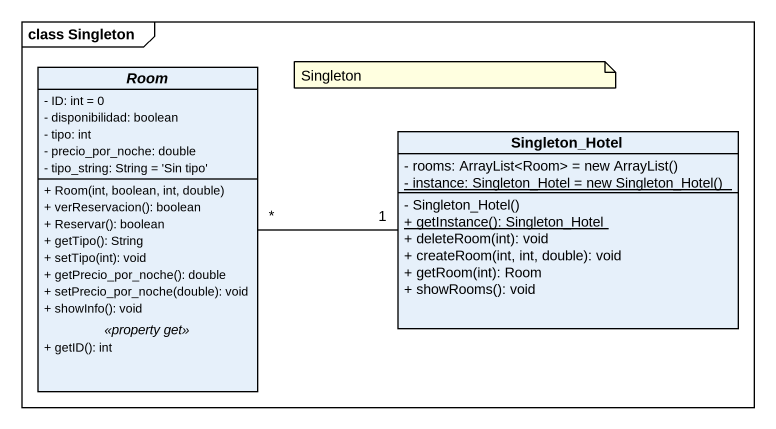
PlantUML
@startuml
mainframe class Singleton
hide circle
hide empty members
skinparam classAttributeIconSize 0
abstract class Room {
  - ID: int = 0
  - disponibilidad: boolean
  - tipo: int
  - precio_por_noche: double
  - tipo_string: String = 'Sin tipo'
  --
  + Room(int, boolean, int, double)
  + verReservacion(): boolean
  + Reservar(): boolean
  + getTipo(): String
  + setTipo(int): void
  + getPrecio_por_noche(): double
  + setPrecio_por_noche(double): void
  + showInfo(): void
  .. <<property get>> ..
  + getID(): int
}
class Singleton_Hotel {
  {field} - rooms: ArrayList<Room> = new ArrayList()
  {static} {field} - instance: Singleton_Hotel = new Singleton_Hotel()
  - Singleton_Hotel()
  {static} + getInstance(): Singleton_Hotel
  + deleteRoom(int): void
  + createRoom(int, int, double): void
  + getRoom(int): Room
  + showRooms(): void
}
Room "*" -right- "1" Singleton_Hotel
note as N1
  Singleton
end note
@enduml
